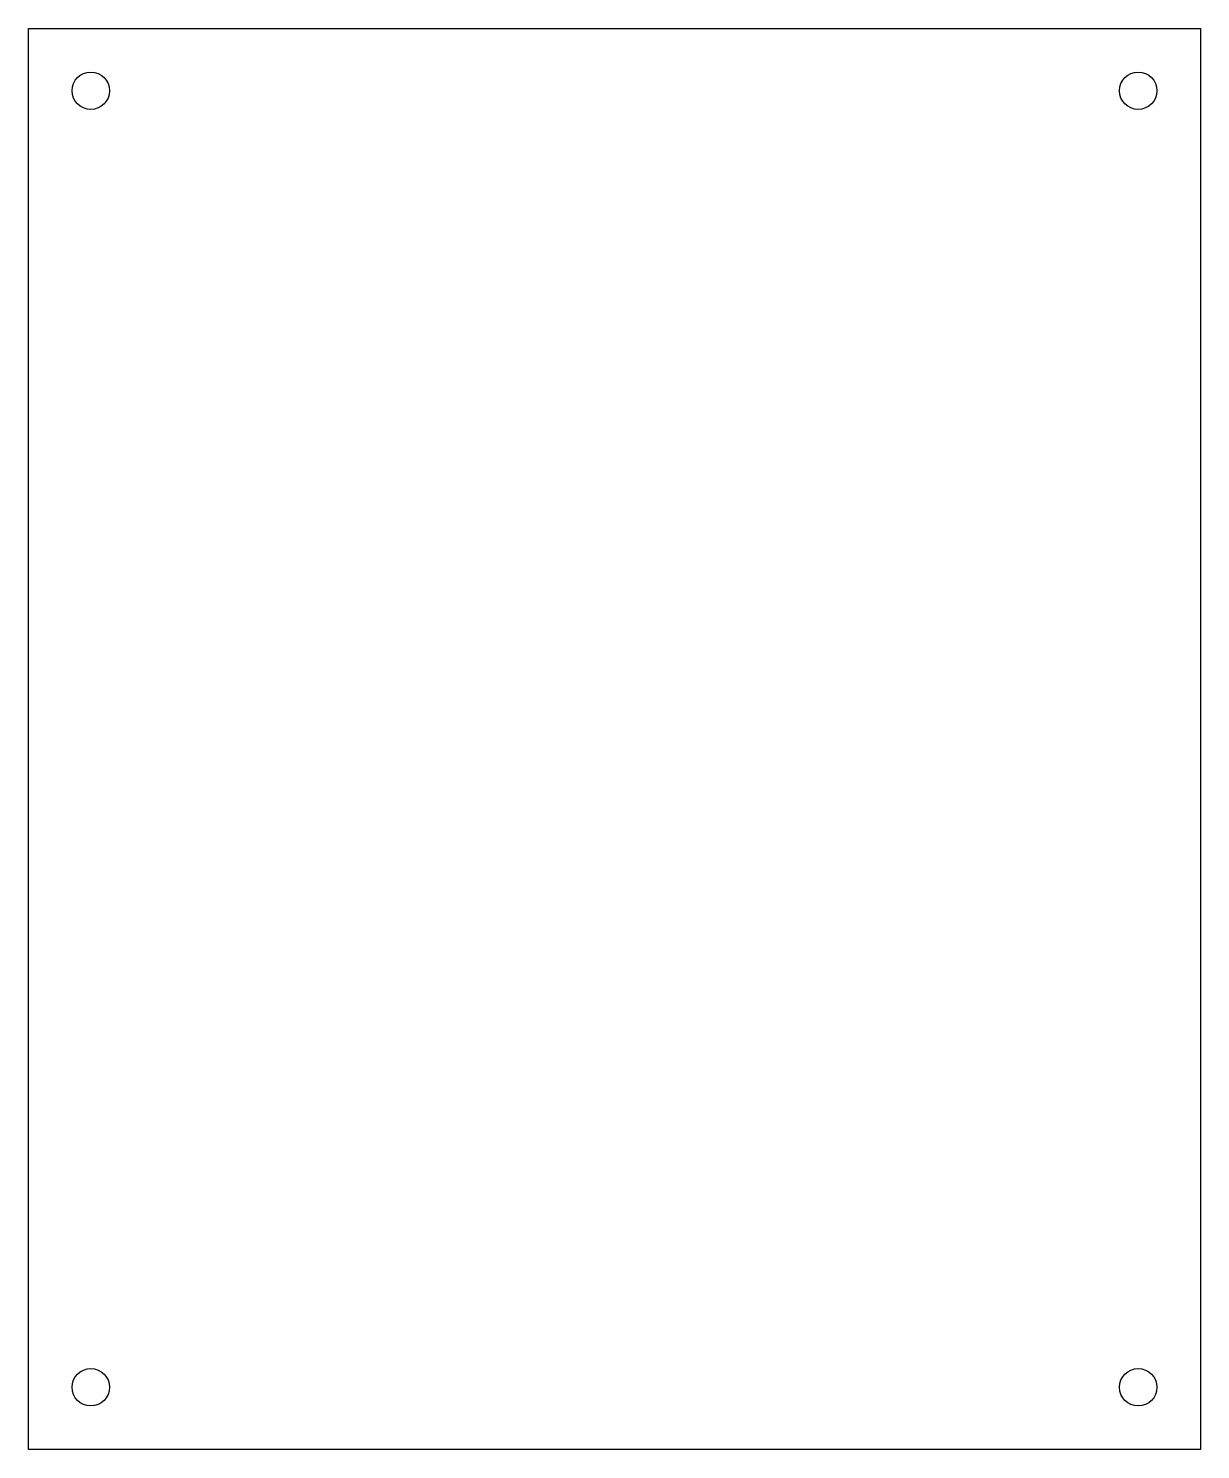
# Model space of a CAD drawing. Header units: millimetres. Extents: x -1 to 93, y -12 to 102.
import ezdxf

# ---------------------------------------------------------------- set-up
doc = ezdxf.new("R2010")
doc.units = ezdxf.units.MM
doc.layers.get('0').update_dxf_attribs({"linetype": 'CONTINUOUS'})

msp = doc.modelspace()

# ---------------------------------------------------------------- linework, layer by layer
msp.add_lwpolyline([(-0.76, -12), (-0.76, 102), (93.24, 102), (93.24, -12)], close=True)
for centre in [(4.24, 97), (88.24, 97), (4.24, -7), (88.24, -7)]:
    msp.add_circle(centre, 1.5)

doc.saveas('drawing.dxf')
